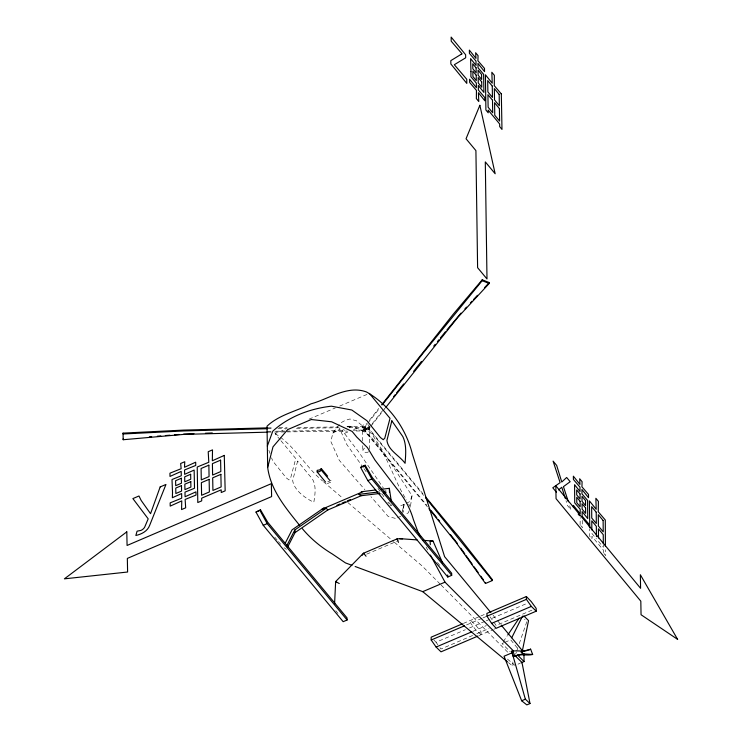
<?xml version="1.0" encoding="UTF-8"?>
<svg xmlns="http://www.w3.org/2000/svg" width="742" height="742" viewBox="0 0 742 742"><rect width="100%" height="100%" fill="white"/><g stroke="black" fill="none" stroke-linecap="round" stroke-linejoin="round"><path stroke-width="0.56" stroke-dasharray="3.71 2.78" d="M580.086 524.789L580.244 517.601M339.317 424.656L332.815 433.124L330.895 441.611L339.279 460.309L364.897 489.72M410.521 505.97L412.023 495.739L371.677 433.792L356.475 420.788L349.899 418.998L344.919 420.538L340.615 422.959M402.396 510.997L404.019 504.467L399.215 506.276M412.023 495.739L410.076 501.416L406.041 503.447M409.055 510.895L408.415 512.787L405.382 514.308M515.616 654.277L516.349 652.153M516.71 651.086L517.805 647.896M519.27 643.648L526.941 621.314L524.52 619.385M503.308 641.644L507.12 635.987M362.662 441.054L362.43 426.177L364.099 424.062L367.494 424.016M370.147 427.216L368.013 429.924L363.803 428.255L363.793 427.411L366.641 423.803M369.488 420.195L378.763 408.462M363.803 428.255L379.487 408.406M368.069 424.712L369.21 426.093L367.54 428.208L364.146 428.255L362.43 426.177M368.013 429.924L367.995 429.08L371.566 424.572M372.271 423.663L384.393 408.332M370.861 426.316L382.269 411.884M382.983 410.985L385.117 408.276M369.21 426.093L369.59 450.125L367.911 452.24L364.526 452.286L362.81 450.218L364.48 448.094M332.815 433.124L340.272 429.015M387.695 502.872L389.467 501.907M280.263 439.885L275.096 433.653L285.689 429.126M308.987 419.184L335.458 407.877M339.697 406.069L369.349 393.408M344.112 429.544L342.108 430.397L358.748 451.999L383.475 488.199M349.12 427.401L351.124 426.548C384.606 434.033 389.902 475.668 406.672 499.969M344.427 433.402L349.593 431.195M353.73 429.433L356.828 428.106M427.466 506.916L363.821 430.082L363.812 429.238L367.976 427.457L422.894 493.69M363.821 429.803L367.986 428.023M363.821 430.082L367.995 428.301L367.976 427.457M366.696 554.172L398.361 540.658M463.351 623.438L479.805 616.417M480.825 615.981L486.938 613.365M466.514 624.931L481.883 618.374M482.903 617.938L486.984 616.194M433.94 640.077L436.036 642.247L465.355 629.726M469.547 627.945L485.24 621.239M486.279 620.794L527.08 603.376M472.765 631.405L486.362 625.599M472.626 635.495L440.952 649.009L438.494 645.633M476.846 633.687L489.089 628.465M531.958 610.156L496.101 625.469L494.385 622.881M478.998 635.616L493.142 629.578M494.144 629.151L496.148 628.288M503.957 642.711L502.037 643.527L510.06 651.578M504.922 642.294L510.7 639.827L519.048 650.038M517.99 664.164L520.012 663.302M397.508 517.601L400.773 516.432M346.885 426.882L349.083 426.177L351.124 426.548M267.491 427.865L273.269 427.791M279.048 427.717L287.145 427.605M297.551 427.466L338.009 426.938M347.256 426.817L365.75 426.567L365.769 427.42L348.434 427.642M267.519 428.709L272.138 428.653M277.916 428.57L287.163 428.449M296.41 428.329L341.496 427.735M267.528 431.315L270.997 431.269M275.616 431.204L284.863 431.083M286.022 431.074L344.984 430.295M353.071 430.193L365.797 430.017L365.806 430.87L354.249 431.019M267.556 432.159L273.334 432.085M274.484 432.067L286.05 431.918M287.2 431.9L347.312 431.111M389.912 505.172L392.017 505.692M395.319 518.37L388.252 516.543L370.926 496.648M363.793 427.411L367.995 429.08M363.793 427.976L368.004 429.646M388.613 503.28L391.368 504.523M275.096 433.653C294.528 445.404 305.296 466.635 322.594 480.992M284.019 547.698L286.449 549.386M508.474 662.625L512.935 666.325L512.833 659.555M507.435 659.063L515.022 665.435M323.466 481.734L342.683 498.123M347.933 502.612L393.464 541.484M394.345 542.235L422.365 566.155L440.284 584.223M441.1 585.039L509.541 654.008M489.989 616.834L493.81 622.019M591.884 533.396L596.447 538.905M598.534 541.419L603.357 547.234L603.339 544.953M603.979 553.504L605.713 555.591L605.444 549.794M580.689 525.512L582.498 527.701L582.21 518.918M367.995 428.301L423.636 495.406M363.812 429.238L426.743 505.191M378.633 491.594L381.573 495.146M437.455 562.538L441.128 566.971M281.005 440.776L295.77 458.584L290.521 478.451L288.981 479.935L286.217 477.82L272.722 460.986L271.563 457.795M274.753 537.152L277.693 540.695M278.426 541.586L280.634 544.238M335.774 610.749L337.981 613.411M493.078 615.257L496.75 619.7M497.483 620.59L500.414 624.133M436.036 642.247L437.882 644.789M363.357 467.794L346.764 444.43L339.382 428.088M364.025 468.731L366.678 472.468M377.966 488.347L385.265 498.633M426.084 547.012L427.707 550.026M408.777 504.05L410.354 507.101M268.873 450.338L270.032 453.529M569.689 505.794L571.025 509.791L567.407 505.432L566.007 500.646M362.736 445.636L362.81 450.218M365.75 426.567L365.806 430.87M603.404 552.818L603.385 550.128L591.903 536.281L591.931 538.97L589.63 536.197L589.779 528.749M404.038 504.495L402.878 512.462L404.038 504.495M297.598 461.079L292.673 480.695C294.398 490.647 305.361 498.234 313.82 502.278C315.174 494.107 317.019 482.68 310.054 476.178L297.598 461.079M331.118 480.38L326.944 482.161L326.972 483.784L331.145 482.003L331.118 480.38M481.113 634.707L475.91 630.069L470.669 623.159L470.623 620.331L475.835 625.256L481.066 631.887L481.113 634.707"/><path stroke-width="1.11" d="M382.334 404.798L423.673 352.478L482.189 280.689L482.226 279.79L489.238 282.572L489.201 283.481L457.86 317.353L385.831 407.377M425.825 497.214L460.995 539.61L492.447 579.743L492.41 580.522L485.463 583.49L485.5 582.711M334.577 603.886L335.644 581.58L363.543 553.124L366.047 556.231M522.062 652.311L528.545 620.627L523.824 615.86M299.629 525.382C285.781 508.057 270.663 490.258 267.677 467.497L273 446.832L287.701 429.59L311.269 419.527L331.646 421.799L352.144 431.436L356.791 437.103L367.401 447.556L375.007 460.133L396.636 488.459A141.796 101.135 -0.9 0 1 413.34 519.419L417.978 531.958L420.677 536.976M267.333 446.081L272.759 431.213A93.427 68.347 0.4 0 1 331.396 406.18L351.81 410.011L366.975 420.742L380.47 437.576L383.243 439.7L384.773 438.207L390.023 418.349L369.349 393.408M511.73 637.768L522.526 616.101M285.299 543.07L292.06 529.853L324.013 507.788M286.56 546.112L294.834 529.946L326.257 508.251L327.778 509.986L361.206 495.721L379.31 493.513M287.46 547.411L295.038 532.598L327.778 509.986M507.751 635.041L519.196 618.049M362.17 555.285L363.738 553.133L397.295 538.813L402.581 538.85M381.611 404.854L452.972 314.525L482.226 279.79M393.659 396.599L395.087 394.79M396.516 392.991L403.639 383.966M413.619 371.334L421.465 361.41M433.736 346.106L435.192 344.307M437.39 341.617L438.856 339.817M440.321 338.018L445.441 331.739M446.907 329.94L461.014 313.078M464.937 308.839L466.505 307.151M470.419 302.912L471.986 301.215M473.554 299.518L477.477 295.288M484.535 287.655L489.238 282.572M558.596 489.915L561.787 487.262L565.404 498.652M327.621 476.16L321.323 468.573L319.635 469.936L317.149 470.354L317.177 471.977L325.571 482.096M321.323 468.573L321.351 470.196L319.663 471.569L317.177 471.977M255.99 512.073L260.553 509.912L267.658 522.164L347.061 617.938L347.089 620.006L343.166 621.685L263.252 525.308L255.99 512.073L260.553 509.912M360.603 467.404L365.175 465.253L372.271 477.505L451.674 573.278L451.711 575.338L447.778 577.016L367.865 480.64L360.603 467.404L365.175 465.253M263.252 525.308L267.185 523.629L347.089 620.006M367.865 480.64L371.798 478.961L451.711 575.338M363.404 491.492L322.056 509.142L324.096 509.327M336.887 505.339L340.031 503.994M342.127 503.104L345.271 501.759M347.377 500.859L350.521 499.524M355.14 566.498L422.764 591.652L445.005 582.155L513.464 650.929M462.312 623.883L431.148 637.183L431.195 640.012L436.111 647.052L440.998 651.838L477.941 636.061M526.375 596.531L486.938 613.365L486.984 616.194L491.584 623.373L496.148 628.288L536.225 611.185L536.178 608.357L531.263 601.595L526.375 596.531L526.421 599.36L531.337 606.399L536.225 611.185M431.195 640.012L464.436 625.821M486.984 616.194L526.421 599.36M436.111 647.052L471.717 631.85M491.584 623.373L531.337 606.399M511.359 651.346C517.647 649.816 524.436 652.756 530.613 649.139L532.645 654.481C526.375 656.113 519.539 653.099 513.39 656.689L511.359 651.346L512.527 651.244M520.865 652.06L521.867 651.634L522.72 653.86L532.645 654.481M529.222 649.732L530.613 649.139M513.39 656.689L522.72 653.86L521.719 654.296M521.023 662.866L524.056 661.576L523.935 653.674M521.663 700.773L525.355 699.187L530.001 703.546L526.82 704.9L521.663 700.773L504.059 656.225L512.138 652.774L525.355 699.187M521.895 651.745L528.054 649.844M361.215 491.751L375.832 489.97M381.453 489.284L389.318 488.329L391.247 500.943M377.966 492.039L358.729 494.385L361.206 495.721M383.623 491.352L385.886 491.074M383.837 492.957L386.1 492.688M123.098 438.884L123.209 439.728L183.719 434.395L267.556 432.159M149.374 436.825L151.665 436.639M157.378 436.194L160.801 435.925M165.373 435.563L169.937 435.202M174.509 434.84L179.082 434.487M442.501 562.77L433.031 541.048L430.1 541.252L430.323 544.665M123.209 439.728L123.042 433.133L183.608 430.1L267.491 427.865M183.654 434.126L193.968 433.699M205.432 433.226L212.305 432.948M267.519 428.709L183.682 430.944L123.144 433.977L123.042 433.133M399.947 538.664L417.06 539.898M422.764 540.306L433.031 541.048M351.912 565.302L345.475 562.909L332.333 554.005A141.796 101.135 -0.9 0 1 302.384 528.694M482.189 280.689L489.201 283.481M339.27 583.537L335.644 581.58L335.774 582.572M422.764 591.652L507.584 661.892M515.412 656.011L521.978 662.467L530.001 703.546M517.536 655.028L524.056 661.576M578.176 514.048L579.548 515.709M556.407 492.159L552.781 487.791L560.117 482.643L553.096 461.125L556.676 465.438L561.777 482.031L566.656 477.477L570.162 481.706L563.447 486.65L568.353 501.796M425.825 498.058L492.41 580.522M321.351 470.196L329.745 480.315M490.87 612.595L444.606 556.667L412.311 453.826C405.976 428.412 389.29 404.9 366.52 391.989C347.442 384.82 328.938 399.066 311.019 403.833C296.485 411.253 279.131 414.741 267.027 426.186L267.677 467.497M501.156 625.024L523.184 651.662M431.046 510.533L436.778 517.656M438.216 519.437L439.644 521.218M450.394 534.565L455.412 540.797M428.895 508.697L456.107 542.495L485.463 583.49M456.126 541.688L457.462 543.552M460.801 548.217L464.807 553.81M466.143 555.675L472.144 564.059M474.147 566.86L478.154 572.453M480.825 576.182L483.496 579.91M364.535 465.726L371.798 478.961M259.923 510.394L267.185 523.629M430.406 555.044L445.005 582.155M396.97 538.859L398.519 542.365M512.75 650.753L514.781 656.095M294.834 529.946L295.038 532.598M389.318 488.329L389.494 492.271M447.741 574.957L447.778 577.016M605.416 546.39L605.296 520.012L598.275 511.804L598.404 501.36L595.882 498.318L596.197 509.29L589.389 500.887L589.769 527.608M603.329 543.803L603.246 534.657L598.423 528.842L598.506 537.987M596.429 536.614L596.345 526.328L591.773 520.819L591.847 529.964M588.601 525.855L588.582 523.685L582.182 516.228L582.145 511.609L587.738 518.556L587.581 500.405L581.988 493.866L581.951 489.497L588.536 497.687L588.508 494.441L581.932 486.817L582.099 481.706L579.688 478.794L579.956 484.433L573.371 476.197L573.399 479.443L579.975 487.123L580.012 491.482L574.568 484.712L574.725 502.863L580.17 509.235L580.207 513.844L573.408 505.395L573.427 507.556M501.323 93.928L501.982 129.405L499.681 126.632L499.644 123.951L488.162 110.104L488.208 112.784L485.899 110.011L485.416 74.803L492.224 83.206L491.835 72.271L494.358 75.313L494.302 85.72L501.323 93.928M470.957 71.696L470.892 76.723L476.336 83.095L476.41 87.695L469.603 79.236L469.658 82.473L476.447 90.376L476.364 98.603L478.776 101.515L478.423 92.75L484.823 100.773L484.776 97.536L478.386 90.07L478.312 85.469L483.905 92.416L483.617 74.321L478.033 67.772L477.959 63.432L484.545 71.612L484.498 68.385L477.922 60.751L478.052 55.65L475.641 52.747L475.947 58.368L469.361 50.131L469.417 53.368L475.993 61.048L476.058 65.398L470.604 58.627L470.957 71.696M224.279 455.412L225.169 490.852L221.246 492.521L221.19 489.831L201.666 498.17L201.722 500.859L197.799 502.538L197.224 467.015L208.799 462.275L208.214 451.72L212.5 449.884L212.342 460.763L224.279 455.412M172.515 492.373L172.367 497.715L181.632 493.551L181.716 498.179L170.15 502.863L170.215 506.118L181.771 500.869L181.567 509.568L185.676 507.816L185.129 499.44L196.018 495.09L195.962 491.844L185.083 496.741L184.99 492.122L194.506 488.264L194.144 470.066L184.637 474.333L184.554 469.964L195.749 465.438L195.684 462.192L184.498 467.274L184.767 461.728L180.658 463.481L181.141 468.703L169.937 473.183L170.001 476.429L181.187 471.402L181.28 475.77L172.005 479.527L172.515 492.373M160.17 486.928L150.543 513.696L141.184 500.47L138.967 495.99L132.874 498.587L148.196 518.843L144.625 527.247A5.129 3.144 -39.8 0 1 140.897 530.419L137.085 531.17L135.86 535.492C141.555 534.212 147.51 531.207 149.643 525.401L165.958 484.461L160.17 486.928M391.85 420.835L386.925 440.451C388.205 450.487 399.586 455.597 405.086 463.314C405.707 454.577 406.774 444.81 402.823 436.574L391.85 420.835M479.861 105.299L466.041 138.763L475.91 150.617L477.607 267.686L486.993 278.964L485.296 161.895L495.164 173.758L479.861 105.299M126.799 531.856L64.396 578.843L127.605 572.017L127.336 558.411L271.618 496.593L271.359 483.654L127.077 545.463L126.799 531.856M461.042 54.379L450.811 60.64L450.858 63.979L466.801 83.401L466.737 79.255L454.317 64.721L465.679 57.793L465.633 54.76L451.155 37.1L451.219 41.2L462.108 53.878L461.042 54.379M208.854 465.178L201.082 468.49L201.305 479.879L209.077 476.559L208.854 465.178M220.606 460.161L212.398 463.657L212.62 475.047L220.828 471.541L220.606 460.161M181.326 478.256L175.604 480.705L175.706 485.685L181.428 483.237L181.326 478.256M190.657 474.277L184.684 476.828L184.786 481.808L190.75 479.258L190.657 474.277M181.475 485.63L175.752 488.069L175.854 493.504L181.577 491.065L181.475 485.63M190.805 481.641L184.832 484.192L184.934 489.627L190.907 487.077L190.805 481.641M209.133 479.351L201.36 482.671L201.611 495.276L209.383 491.955L209.133 479.351M220.884 474.333L212.676 477.839L212.926 490.443L221.135 486.938L220.884 474.333M677.604 639.372L641.051 614.738L640.819 601.187L556.055 498.68L555.823 485.797L640.587 588.304L640.355 574.753L677.604 639.372M492.271 86.091L487.698 80.581L487.874 91.906L492.447 97.415L492.271 86.091M499.181 94.419L494.348 88.604L494.524 99.929L499.357 105.744L499.181 94.419M476.095 67.874L472.737 63.821L472.812 68.774L476.178 72.827L476.095 67.874M481.577 74.488L478.071 70.258L478.145 75.211L481.66 79.44L481.577 74.488M476.216 75.202L472.849 71.149L472.932 76.556L476.299 80.618L476.216 75.202M481.697 81.815L478.182 77.585L478.275 82.993L481.781 87.231L481.697 81.815M492.493 100.198L487.921 94.688L488.115 107.219L492.688 112.738L492.493 100.198M499.394 108.527L494.571 102.711L494.766 115.251L499.598 121.067L499.394 108.527M596.216 512.175L591.652 506.665L591.745 518.027L596.318 523.537L596.216 512.175M603.125 520.513L598.302 514.688L598.404 526.05L603.227 531.866L603.125 520.513M580.04 493.968L576.673 489.915L576.719 494.877L580.077 498.939L580.04 493.968M585.521 500.581L582.016 496.352L582.053 501.314L585.568 505.552L585.521 500.581M580.105 501.323L576.738 497.261L576.784 502.686L580.151 506.749L580.105 501.323M585.586 507.936L582.071 503.697L582.127 509.123L585.633 513.362L585.586 507.936"/></g></svg>
